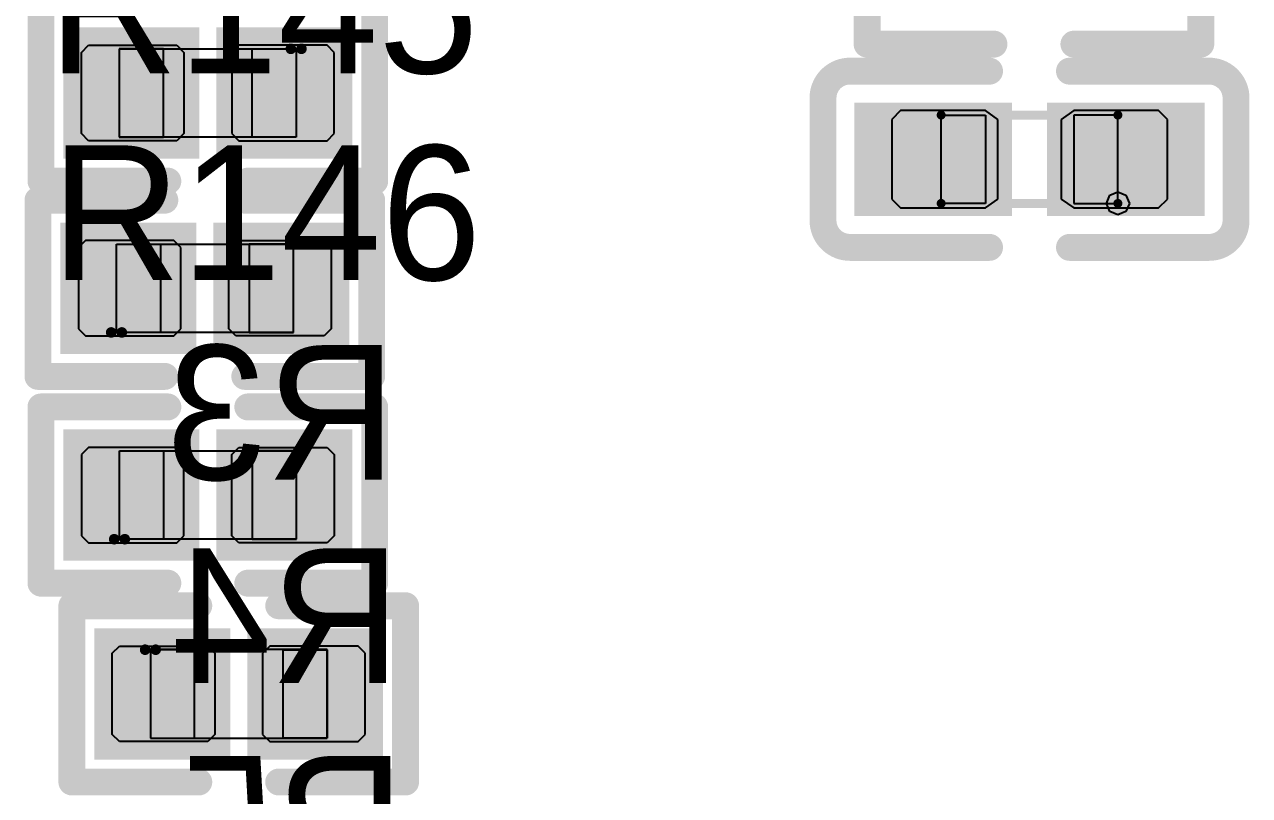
# Model space of a CAD drawing. Header units: millimetres. Extents: x 892 to 1144, y 1011 to 1123.
# Drawn here: x 969.09 to 976.02, y 1088.43 to 1092.79 of the extents above; entities that cross this region are included whole.
import ezdxf

# ---------------------------------------------------------------- set-up
doc = ezdxf.new("R2010")
doc.units = ezdxf.units.MM
for name, color, linetype in [('BottomLayer', 5, 'Continuous'), ('BottomOverlay', 54, 'Continuous'), ('BottomPaste', 16, 'Continuous'), ('BottomSolder', 6, 'Continuous'), ('Mechanical15', 56, 'Continuous'), ('Mechanical4', 56, 'Continuous'), ('Mechanical5', 56, 'Continuous'), ('Mechanical6', 56, 'Continuous'), ('TopLayer', 1, 'Continuous'), ('TopOverlay', 2, 'Continuous'), ('TopPaste', 8, 'Continuous'), ('TopSolder', 216, 'Continuous')]:
    doc.layers.add(name, color=color, linetype=linetype)

msp = doc.modelspace()

# ---------------------------------------------------------------- linework, layer by layer
at = {"layer": 'BottomLayer'}
for points in [[(974.625, 1092.295), (973.8349, 1092.295), (974.625, 1091.755), (973.8349, 1091.755)], [(975.7151, 1092.295), (974.925, 1092.295), (975.7151, 1091.755), (974.925, 1091.755)], [(969.5844, 1088.73), (970.15, 1088.73), (969.5844, 1089.27), (970.15, 1089.27)], [(970.45, 1088.73), (971.0156, 1088.73), (970.45, 1089.27), (971.0156, 1089.27)]]:
    msp.add_solid(points, dxfattribs=at)
at = {"layer": 'BottomOverlay', "const_width": 0.1524}
for points in [[(973.8558, 1092.6764), (973.8558, 1093.6736)], [(975.7442, 1092.6764), (975.7442, 1093.6736)], [(973.8558, 1092.6764), (974.5738, 1092.6764)], [(975.0262, 1092.6764), (975.7442, 1092.6764)], [(973.7587, 1092.5236), (974.5488, 1092.5236)], [(975.0012, 1092.5236), (975.7913, 1092.5236)], [(973.6063, 1091.6788), (973.6063, 1092.3712)], [(975.9437, 1091.6788), (975.9437, 1092.3712)], [(973.7587, 1091.5264), (974.5488, 1091.5264)], [(975.0012, 1091.5264), (975.7913, 1091.5264)], [(969.3558, 1089.4986), (970.0738, 1089.4986)], [(969.3558, 1088.5014), (969.3558, 1089.4986)], [(970.5262, 1089.4986), (971.2442, 1089.4986)], [(971.2442, 1088.5014), (971.2442, 1089.4986)], [(969.3558, 1088.5014), (970.0738, 1088.5014)], [(970.5262, 1088.5014), (971.2442, 1088.5014)]]:
    msp.add_lwpolyline(points, dxfattribs=at)
at = {"layer": 'BottomOverlay', "const_width": 0.0762}
for points in [[(973.8177, 1092.6764, 1), (973.8939, 1092.6764, 1)], [(973.8177, 1092.6764, 1), (973.8939, 1092.6764, 1)], [(974.5357, 1092.6764, 1), (974.6119, 1092.6764, 1)], [(974.9881, 1092.6764, 1), (975.0643, 1092.6764, 1)], [(975.7061, 1092.6764, 1), (975.7823, 1092.6764, 1)], [(975.7061, 1092.6764, 1), (975.7823, 1092.6764, 1)], [(973.7206, 1092.5236, 1), (973.7968, 1092.5236, 1)], [(973.7206, 1092.5236, 1), (973.7968, 1092.5236, 1)], [(974.5107, 1092.5236, 1), (974.5869, 1092.5236, 1)], [(974.9631, 1092.5236, 1), (975.0393, 1092.5236, 1)], [(975.7532, 1092.5236, 1), (975.8294, 1092.5236, 1)], [(975.7532, 1092.5236, 1), (975.8294, 1092.5236, 1)], [(973.5682, 1092.3712, 1), (973.6444, 1092.3712, 1)], [(973.5682, 1092.3712, 1), (973.6444, 1092.3712, 1)], [(975.9056, 1092.3712, 1), (975.9818, 1092.3712, 1)], [(975.9056, 1092.3712, 1), (975.9818, 1092.3712, 1)], [(973.5682, 1091.6788, 1), (973.6444, 1091.6788, 1)], [(973.5682, 1091.6788, 1), (973.6444, 1091.6788, 1)], [(975.9056, 1091.6788, 1), (975.9818, 1091.6788, 1)], [(975.9056, 1091.6788, 1), (975.9818, 1091.6788, 1)], [(973.7206, 1091.5264, 1), (973.7968, 1091.5264, 1)], [(973.7206, 1091.5264, 1), (973.7968, 1091.5264, 1)], [(974.5107, 1091.5264, 1), (974.5869, 1091.5264, 1)], [(974.9631, 1091.5264, 1), (975.0393, 1091.5264, 1)], [(975.7532, 1091.5264, 1), (975.8294, 1091.5264, 1)], [(975.7532, 1091.5264, 1), (975.8294, 1091.5264, 1)], [(969.3177, 1089.4986, 1), (969.3939, 1089.4986, 1)], [(969.3177, 1089.4986, 1), (969.3939, 1089.4986, 1)], [(970.0357, 1089.4986, 1), (970.1119, 1089.4986, 1)], [(970.4881, 1089.4986, 1), (970.5643, 1089.4986, 1)], [(971.2061, 1089.4986, 1), (971.2823, 1089.4986, 1)], [(971.2061, 1089.4986, 1), (971.2823, 1089.4986, 1)], [(969.3177, 1088.5014, 1), (969.3939, 1088.5014, 1)], [(969.3177, 1088.5014, 1), (969.3939, 1088.5014, 1)], [(970.0357, 1088.5014, 1), (970.1119, 1088.5014, 1)], [(970.4881, 1088.5014, 1), (970.5643, 1088.5014, 1)], [(971.2061, 1088.5014, 1), (971.2823, 1088.5014, 1)], [(971.2061, 1088.5014, 1), (971.2823, 1088.5014, 1)]]:
    msp.add_lwpolyline(points, format="xyb", close=True, dxfattribs=at)
at = {"layer": 'BottomOverlay', "const_width": 0.1524}
for points in [[(973.6063, 1092.3712, -0.414214), (973.7587, 1092.5236)], [(975.7913, 1092.5236, -0.414214), (975.9437, 1092.3712)], [(973.7587, 1091.5264, -0.414214), (973.6063, 1091.6788)], [(975.9437, 1091.6788, -0.414214), (975.7913, 1091.5264)]]:
    msp.add_lwpolyline(points, format="xyb", dxfattribs=at)
at = {"layer": 'BottomPaste'}
for p, q in [((974.045, 1092.3), (973.995, 1092.25)), ((974.525, 1092.3), (974.045, 1092.3)), ((974.595, 1092.25), (974.525, 1092.3)), ((975.025, 1092.3), (974.955, 1092.25)), ((975.505, 1092.3), (975.025, 1092.3)), ((975.555, 1092.25), (975.505, 1092.3)), ((973.995, 1092.25), (973.995, 1091.8)), ((974.595, 1091.8), (974.595, 1092.25)), ((974.955, 1092.25), (974.955, 1091.8)), ((975.555, 1091.8), (975.555, 1092.25)), ((973.995, 1091.8), (974.045, 1091.75)), ((974.525, 1091.75), (974.595, 1091.8)), ((974.955, 1091.8), (975.025, 1091.75)), ((975.505, 1091.75), (975.555, 1091.8)), ((974.045, 1091.75), (974.525, 1091.75)), ((975.025, 1091.75), (975.505, 1091.75)), ((969.5844, 1089.23), (969.6244, 1089.27)), ((969.5844, 1088.77), (969.5844, 1089.23)), ((969.6244, 1089.27), (970.125, 1089.27)), ((970.125, 1089.27), (970.165, 1089.23)), ((970.165, 1089.23), (970.165, 1088.77)), ((970.475, 1089.27), (970.435, 1089.23)), ((970.435, 1089.23), (970.435, 1088.77)), ((970.9756, 1089.27), (970.475, 1089.27)), ((971.0156, 1089.23), (970.9756, 1089.27)), ((971.0156, 1088.77), (971.0156, 1089.23)), ((969.6244, 1088.73), (969.5844, 1088.77)), ((970.125, 1088.73), (969.6244, 1088.73)), ((970.165, 1088.77), (970.125, 1088.73)), ((970.435, 1088.77), (970.475, 1088.73)), ((970.475, 1088.73), (970.9756, 1088.73)), ((970.9756, 1088.73), (971.0156, 1088.77))]:
    msp.add_line(p, q, dxfattribs=at)
for points in [[(974.625, 1092.295), (973.8349, 1092.295), (974.625, 1091.755), (973.8349, 1091.755)], [(975.7151, 1092.295), (974.925, 1092.295), (975.7151, 1091.755), (974.925, 1091.755)], [(969.5844, 1088.73), (970.15, 1088.73), (969.5844, 1089.27), (970.15, 1089.27)], [(970.45, 1088.73), (971.0156, 1088.73), (970.45, 1089.27), (971.0156, 1089.27)]]:
    msp.add_solid(points, dxfattribs=at)
at = {"layer": 'BottomSolder'}
for points in [[(974.6758, 1092.3458), (973.7841, 1092.3458), (974.6758, 1091.7042), (973.7841, 1091.7042)], [(975.7659, 1092.3458), (974.8742, 1092.3458), (975.7659, 1091.7042), (974.8742, 1091.7042)], [(969.4828, 1088.6284), (970.2516, 1088.6284), (969.4828, 1089.3716), (970.2516, 1089.3716)], [(970.3484, 1088.6284), (971.1172, 1088.6284), (970.3484, 1089.3716), (971.1172, 1089.3716)]]:
    msp.add_solid(points, dxfattribs=at)
at = {"layer": 'Mechanical15'}
for p, q in [((974.275, 1091.775), (974.275, 1092.275)), ((974.275, 1092.275), (974.525, 1092.275)), ((974.525, 1092.275), (974.525, 1091.775)), ((975.275, 1092.275), (975.025, 1092.275)), ((975.025, 1092.275), (975.025, 1091.775)), ((975.275, 1091.775), (975.275, 1092.275)), ((975.2101, 1091.775), (975.2291, 1091.8209)), ((975.2291, 1091.8209), (975.275, 1091.8399)), ((975.275, 1091.8399), (975.3209, 1091.8209)), ((975.3209, 1091.8209), (975.3399, 1091.775)), ((974.525, 1091.775), (974.275, 1091.775)), ((975.025, 1091.775), (975.275, 1091.775)), ((975.2101, 1091.775), (975.2101, 1091.775)), ((975.2291, 1091.7291), (975.2101, 1091.775)), ((975.275, 1091.7101), (975.2291, 1091.7291)), ((975.3209, 1091.7291), (975.275, 1091.7101)), ((975.3399, 1091.775), (975.3209, 1091.7291)), ((975.3399, 1091.775), (975.3399, 1091.775))]:
    msp.add_line(p, q, dxfattribs=at)
at = {"layer": 'Mechanical15', "const_width": 0.0508}
for points in [[(974.275, 1091.775), (974.275, 1092.275)], [(974.275, 1092.275), (975.275, 1092.275)], [(975.275, 1091.775), (975.275, 1092.275)], [(974.275, 1091.775), (975.275, 1091.775)]]:
    msp.add_lwpolyline(points, dxfattribs=at)
at = {"layer": 'Mechanical15', "const_width": 0.0254}
for points in [[(974.2623, 1092.275, 1), (974.2877, 1092.275, 1)], [(974.2623, 1092.275, 1), (974.2877, 1092.275, 1)], [(975.2623, 1092.275, 1), (975.2877, 1092.275, 1)], [(975.2623, 1092.275, 1), (975.2877, 1092.275, 1)], [(974.2623, 1091.775, 1), (974.2877, 1091.775, 1)], [(974.2623, 1091.775, 1), (974.2877, 1091.775, 1)], [(975.2623, 1091.775, 1), (975.2877, 1091.775, 1)], [(975.2623, 1091.775, 1), (975.2877, 1091.775, 1)]]:
    msp.add_lwpolyline(points, format="xyb", close=True, dxfattribs=at)
at = {"layer": 'Mechanical4'}
for p, q in [((969.6249, 1092.6502), (970.6249, 1092.6502)), ((969.6249, 1092.1501), (969.6249, 1092.6502)), ((970.6249, 1092.6502), (970.6249, 1092.1501)), ((970.6249, 1092.1501), (969.6249, 1092.1501)), ((969.6081, 1091.0448), (969.6081, 1091.5449)), ((969.6081, 1091.5449), (970.6081, 1091.5449)), ((970.6081, 1091.5449), (970.6081, 1091.0448)), ((970.6081, 1091.0448), (969.6081, 1091.0448)), ((969.6251, 1089.8748), (969.6251, 1090.3749)), ((969.6251, 1090.3749), (970.6251, 1090.3749)), ((970.6251, 1090.3749), (970.6251, 1089.8748)), ((970.6251, 1089.8748), (969.6251, 1089.8748)), ((970.8001, 1089.2502), (969.8001, 1089.2502)), ((969.8001, 1089.2502), (969.8001, 1088.7501)), ((970.8001, 1088.7501), (970.8001, 1089.2502)), ((969.8001, 1088.7501), (970.8001, 1088.7501))]:
    msp.add_line(p, q, dxfattribs=at)
at = {"layer": 'Mechanical5'}
for p, q in [((969.874, 1092.65), (969.624, 1092.65)), ((969.624, 1092.65), (969.624, 1092.15)), ((969.874, 1092.15), (969.874, 1092.65)), ((970.375, 1092.65), (970.625, 1092.65)), ((970.375, 1092.15), (970.375, 1092.65)), ((970.625, 1092.65), (970.625, 1092.15)), ((969.624, 1092.15), (969.874, 1092.15)), ((970.625, 1092.15), (970.375, 1092.15)), ((969.608, 1091.045), (969.608, 1091.545)), ((969.608, 1091.545), (969.858, 1091.545)), ((969.858, 1091.545), (969.858, 1091.045)), ((970.609, 1091.545), (970.359, 1091.545)), ((970.359, 1091.545), (970.359, 1091.045)), ((970.609, 1091.045), (970.609, 1091.545)), ((969.858, 1091.045), (969.608, 1091.045)), ((970.359, 1091.045), (970.609, 1091.045)), ((969.625, 1089.875), (969.625, 1090.375)), ((969.625, 1090.375), (969.875, 1090.375)), ((969.875, 1090.375), (969.875, 1089.875)), ((970.626, 1090.375), (970.376, 1090.375)), ((970.376, 1090.375), (970.376, 1089.875)), ((970.626, 1089.875), (970.626, 1090.375)), ((969.875, 1089.875), (969.625, 1089.875)), ((970.376, 1089.875), (970.626, 1089.875)), ((970.05, 1089.25), (969.8, 1089.25)), ((969.8, 1089.25), (969.8, 1088.75)), ((970.05, 1088.75), (970.05, 1089.25)), ((970.551, 1089.25), (970.801, 1089.25)), ((970.551, 1088.75), (970.551, 1089.25)), ((970.801, 1089.25), (970.801, 1088.75)), ((969.8, 1088.75), (970.05, 1088.75)), ((970.801, 1088.75), (970.551, 1088.75))]:
    msp.add_line(p, q, dxfattribs=at)
at = {"layer": 'Mechanical6'}
for points, const_width in [([(970.6548, 1092.6499, 1), (970.5949, 1092.6499, 1)], 0.06), ([(970.5799, 1092.6499, 1), (970.6099, 1092.6499, 1)], 0.03), ([(970.6398, 1092.6499, 1), (970.6698, 1092.6499, 1)], 0.03), ([(969.6381, 1091.0451, 1), (969.5782, 1091.0451, 1)], 0.06), ([(969.5632, 1091.0451, 1), (969.5932, 1091.0451, 1)], 0.03), ([(969.6231, 1091.0451, 1), (969.6531, 1091.0451, 1)], 0.03), ([(969.6551, 1089.8751, 1), (969.5952, 1089.8751, 1)], 0.06), ([(969.5802, 1089.8751, 1), (969.6102, 1089.8751, 1)], 0.03), ([(969.6401, 1089.8751, 1), (969.6701, 1089.8751, 1)], 0.03), ([(969.8301, 1089.2499, 1), (969.7702, 1089.2499, 1)], 0.06), ([(969.7552, 1089.2499, 1), (969.7852, 1089.2499, 1)], 0.03), ([(969.8151, 1089.2499, 1), (969.8451, 1089.2499, 1)], 0.03)]:
    msp.add_lwpolyline(points, format="xyb", close=True, dxfattribs=dict(at, const_width=const_width))
at = {"layer": 'TopLayer'}
for points in [[(969.975, 1092.67), (969.4094, 1092.67), (969.975, 1092.13), (969.4094, 1092.13)], [(970.8406, 1092.67), (970.275, 1092.67), (970.8406, 1092.13), (970.275, 1092.13)], [(969.3924, 1091.025), (969.958, 1091.025), (969.3924, 1091.565), (969.958, 1091.565)], [(970.258, 1091.025), (970.8236, 1091.025), (970.258, 1091.565), (970.8236, 1091.565)], [(969.4094, 1089.855), (969.975, 1089.855), (969.4094, 1090.395), (969.975, 1090.395)], [(970.275, 1089.855), (970.8406, 1089.855), (970.275, 1090.395), (970.8406, 1090.395)]]:
    msp.add_solid(points, dxfattribs=at)
at = {"layer": 'TopOverlay', "const_width": 0.1524}
for points in [[(969.1808, 1091.9014), (969.1808, 1092.8986)], [(971.0692, 1091.9014), (971.0692, 1092.8986)], [(969.1808, 1091.9014), (969.8988, 1091.9014)], [(970.3512, 1091.9014), (971.0692, 1091.9014)], [(969.1638, 1090.7964), (969.1638, 1091.7936)], [(969.1638, 1091.7936), (969.8818, 1091.7936)], [(970.3342, 1091.7936), (971.0522, 1091.7936)], [(971.0522, 1090.7964), (971.0522, 1091.7936)], [(969.1638, 1090.7964), (969.8818, 1090.7964)], [(970.3342, 1090.7964), (971.0522, 1090.7964)], [(969.1808, 1089.6264), (969.1808, 1090.6236)], [(969.1808, 1090.6236), (969.8988, 1090.6236)], [(970.3512, 1090.6236), (971.0692, 1090.6236)], [(971.0692, 1089.6264), (971.0692, 1090.6236)], [(969.1808, 1089.6264), (969.8988, 1089.6264)], [(970.3512, 1089.6264), (971.0692, 1089.6264)]]:
    msp.add_lwpolyline(points, dxfattribs=at)
at = {"layer": 'TopOverlay', "const_width": 0.0762}
for points in [[(969.1427, 1091.9014, 1), (969.2189, 1091.9014, 1)], [(969.1427, 1091.9014, 1), (969.2189, 1091.9014, 1)], [(969.8607, 1091.9014, 1), (969.9369, 1091.9014, 1)], [(970.3131, 1091.9014, 1), (970.3893, 1091.9014, 1)], [(971.0311, 1091.9014, 1), (971.1073, 1091.9014, 1)], [(971.0311, 1091.9014, 1), (971.1073, 1091.9014, 1)], [(969.1257, 1091.7936, 1), (969.2019, 1091.7936, 1)], [(969.1257, 1091.7936, 1), (969.2019, 1091.7936, 1)], [(969.8437, 1091.7936, 1), (969.9199, 1091.7936, 1)], [(970.2961, 1091.7936, 1), (970.3723, 1091.7936, 1)], [(971.0141, 1091.7936, 1), (971.0903, 1091.7936, 1)], [(971.0141, 1091.7936, 1), (971.0903, 1091.7936, 1)], [(969.1257, 1090.7964, 1), (969.2019, 1090.7964, 1)], [(969.1257, 1090.7964, 1), (969.2019, 1090.7964, 1)], [(969.8437, 1090.7964, 1), (969.9199, 1090.7964, 1)], [(970.2961, 1090.7964, 1), (970.3723, 1090.7964, 1)], [(971.0141, 1090.7964, 1), (971.0903, 1090.7964, 1)], [(971.0141, 1090.7964, 1), (971.0903, 1090.7964, 1)], [(969.1427, 1090.6236, 1), (969.2189, 1090.6236, 1)], [(969.1427, 1090.6236, 1), (969.2189, 1090.6236, 1)], [(969.8607, 1090.6236, 1), (969.9369, 1090.6236, 1)], [(970.3131, 1090.6236, 1), (970.3893, 1090.6236, 1)], [(971.0311, 1090.6236, 1), (971.1073, 1090.6236, 1)], [(971.0311, 1090.6236, 1), (971.1073, 1090.6236, 1)], [(969.1427, 1089.6264, 1), (969.2189, 1089.6264, 1)], [(969.1427, 1089.6264, 1), (969.2189, 1089.6264, 1)], [(969.8607, 1089.6264, 1), (969.9369, 1089.6264, 1)], [(970.3131, 1089.6264, 1), (970.3893, 1089.6264, 1)], [(971.0311, 1089.6264, 1), (971.1073, 1089.6264, 1)], [(971.0311, 1089.6264, 1), (971.1073, 1089.6264, 1)]]:
    msp.add_lwpolyline(points, format="xyb", close=True, dxfattribs=at)
at = {"layer": 'TopPaste'}
for p, q in [((969.4094, 1092.63), (969.4494, 1092.67)), ((969.4094, 1092.17), (969.4094, 1092.63)), ((969.4494, 1092.67), (969.95, 1092.67)), ((969.95, 1092.67), (969.99, 1092.63)), ((969.99, 1092.63), (969.99, 1092.17)), ((970.3, 1092.67), (970.26, 1092.63)), ((970.26, 1092.63), (970.26, 1092.17)), ((970.8006, 1092.67), (970.3, 1092.67)), ((970.8406, 1092.63), (970.8006, 1092.67)), ((970.8406, 1092.17), (970.8406, 1092.63)), ((969.4494, 1092.13), (969.4094, 1092.17)), ((969.95, 1092.13), (969.4494, 1092.13)), ((969.99, 1092.17), (969.95, 1092.13)), ((970.26, 1092.17), (970.3, 1092.13)), ((970.3, 1092.13), (970.8006, 1092.13)), ((970.8006, 1092.13), (970.8406, 1092.17)), ((969.4324, 1091.565), (969.3924, 1091.525)), ((969.3924, 1091.525), (969.3924, 1091.065)), ((969.933, 1091.565), (969.4324, 1091.565)), ((969.973, 1091.525), (969.933, 1091.565)), ((969.973, 1091.065), (969.973, 1091.525)), ((970.243, 1091.525), (970.283, 1091.565)), ((970.243, 1091.065), (970.243, 1091.525)), ((970.283, 1091.565), (970.7836, 1091.565)), ((970.7836, 1091.565), (970.8236, 1091.525)), ((970.8236, 1091.525), (970.8236, 1091.065)), ((969.3924, 1091.065), (969.4324, 1091.025)), ((969.4324, 1091.025), (969.933, 1091.025)), ((969.933, 1091.025), (969.973, 1091.065)), ((970.283, 1091.025), (970.243, 1091.065)), ((970.7836, 1091.025), (970.283, 1091.025)), ((970.8236, 1091.065), (970.7836, 1091.025)), ((969.4494, 1090.395), (969.4094, 1090.355)), ((969.95, 1090.395), (969.4494, 1090.395)), ((969.99, 1090.355), (969.95, 1090.395)), ((970.26, 1090.355), (970.3, 1090.395)), ((970.3, 1090.395), (970.8006, 1090.395)), ((970.8006, 1090.395), (970.8406, 1090.355)), ((969.4094, 1090.355), (969.4094, 1089.895)), ((969.99, 1089.895), (969.99, 1090.355)), ((970.26, 1089.895), (970.26, 1090.355)), ((970.8406, 1090.355), (970.8406, 1089.895)), ((969.4094, 1089.895), (969.4494, 1089.855)), ((969.4494, 1089.855), (969.95, 1089.855)), ((969.95, 1089.855), (969.99, 1089.895)), ((970.3, 1089.855), (970.26, 1089.895)), ((970.8006, 1089.855), (970.3, 1089.855)), ((970.8406, 1089.895), (970.8006, 1089.855))]:
    msp.add_line(p, q, dxfattribs=at)
for points in [[(969.975, 1092.67), (969.4094, 1092.67), (969.975, 1092.13), (969.4094, 1092.13)], [(970.8406, 1092.67), (970.275, 1092.67), (970.8406, 1092.13), (970.275, 1092.13)], [(969.3924, 1091.025), (969.958, 1091.025), (969.3924, 1091.565), (969.958, 1091.565)], [(970.258, 1091.025), (970.8236, 1091.025), (970.258, 1091.565), (970.8236, 1091.565)], [(969.4094, 1089.855), (969.975, 1089.855), (969.4094, 1090.395), (969.975, 1090.395)], [(970.275, 1089.855), (970.8406, 1089.855), (970.275, 1090.395), (970.8406, 1090.395)]]:
    msp.add_solid(points, dxfattribs=at)
at = {"layer": 'TopSolder'}
for points in [[(970.0766, 1092.7716), (969.3078, 1092.7716), (970.0766, 1092.0284), (969.3078, 1092.0284)], [(970.9422, 1092.7716), (970.1734, 1092.7716), (970.9422, 1092.0284), (970.1734, 1092.0284)], [(969.2908, 1090.9234), (970.0596, 1090.9234), (969.2908, 1091.6666), (970.0596, 1091.6666)], [(970.1564, 1090.9234), (970.9252, 1090.9234), (970.1564, 1091.6666), (970.9252, 1091.6666)], [(969.3078, 1089.7534), (970.0766, 1089.7534), (969.3078, 1090.4966), (970.0766, 1090.4966)], [(970.1734, 1089.7534), (970.9422, 1089.7534), (970.1734, 1090.4966), (970.9422, 1090.4966)]]:
    msp.add_solid(points, dxfattribs=at)

# ---------------------------------------------------------------- texts
at = {"layer": 'BottomOverlay', "text_generation_flag": 2}
for s, p in [('R3', (971.1922, 1090.2114)), ('R4', (971.2172, 1089.0614)), ('R5', (971.2422, 1087.8864))]:
    msp.add_text(s, height=0.762, dxfattribs=at).set_placement(p)
at = {"layer": 'TopOverlay'}
for s, p in [('R145', (969.2196, 1092.5116)), ('R146', (969.2366, 1091.3416))]:
    msp.add_text(s, height=0.762, dxfattribs=at).set_placement(p)

doc.saveas('drawing.dxf')
